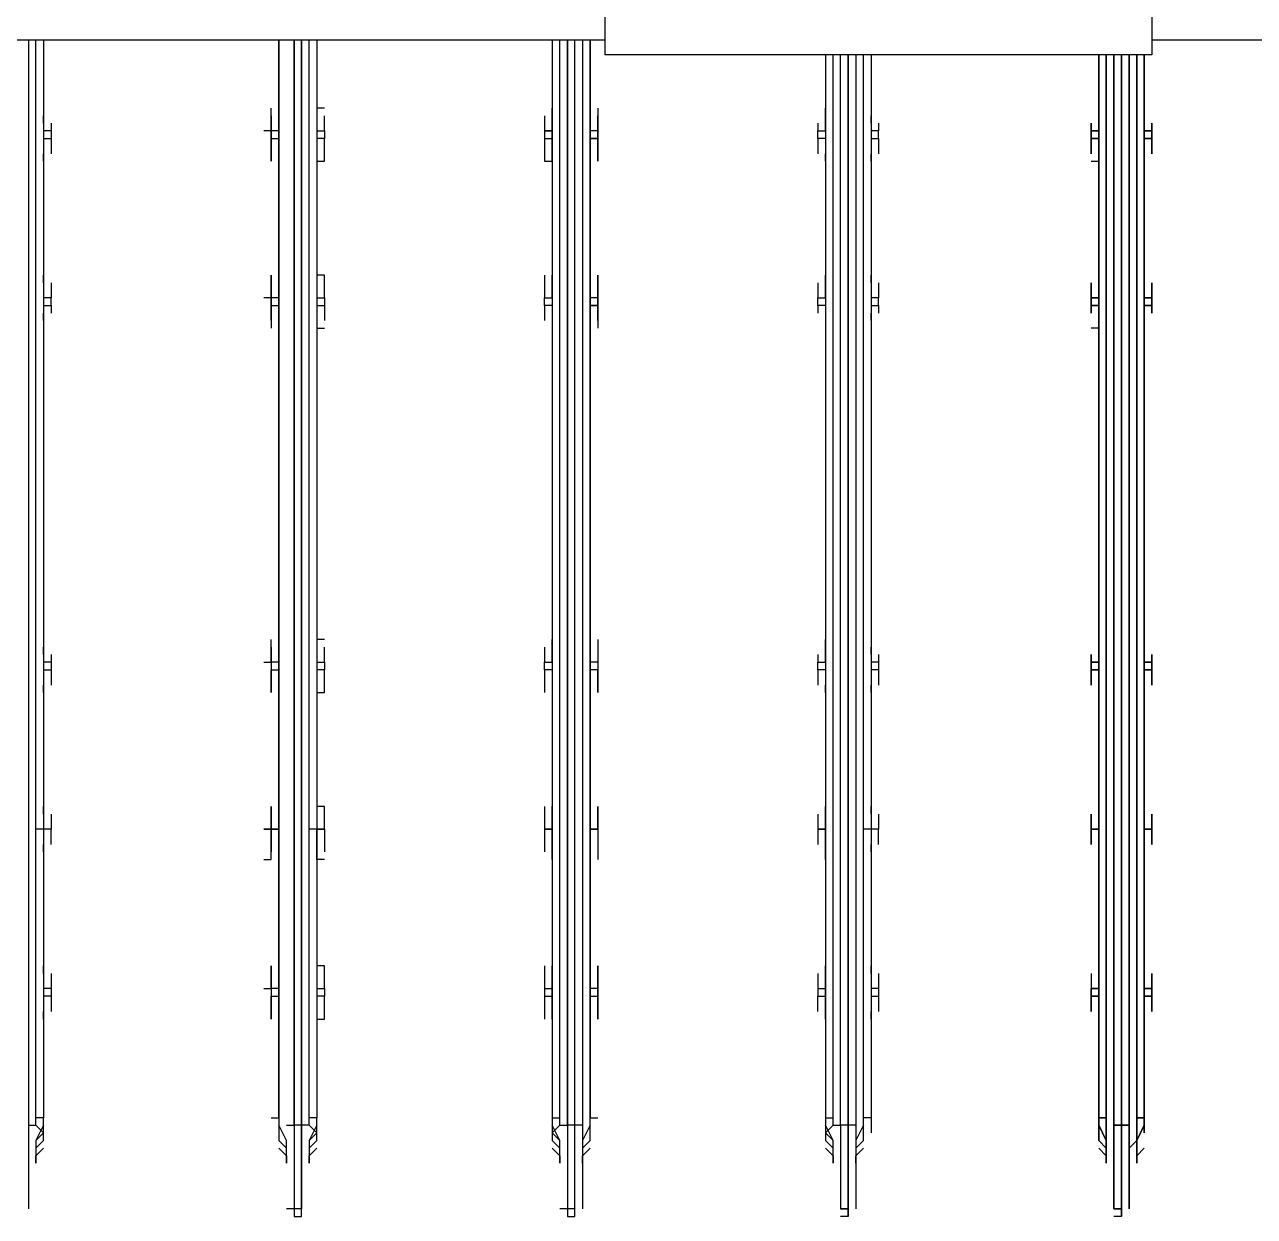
# Model space of a CAD drawing. Header units: metres. Extents: x 530339 to 530792, y 2674872 to 2675147.
# Drawn here: x 530573.6452 to 530573.8693, y 2675005.1431 to 2675005.3602 of the extents above; entities that cross this region are included whole.
import ezdxf

# ---------------------------------------------------------------- set-up
doc = ezdxf.new("R2010")
doc.units = ezdxf.units.M
doc.layers.add('IDT', color=7, linetype='Continuous')

# ---------------------------------------------------------------- blocks, each defined once
blk = doc.blocks.new('IDT')
at = {"layer": 'IDT', "color": 0, "lineweight": 25}
for p, q in [((14.34618, 9.01989), (14.34618, 9.00329)), ((14.34618, 9.00329), (14.34618, 9.01989)), ((14.34618, 9.01989), (14.34618, 9.00329)), ((14.34618, 9.00329), (14.34618, 9.01989)), ((14.34618, 9.01989), (14.34756, 9.01989)), ((14.39597, 9.01989), (14.39597, 9.00329)), ((14.39597, 9.00329), (14.39597, 9.01989)), ((14.39597, 9.01989), (14.39736, 9.01989)), ((14.44715, 9.01989), (14.44577, 9.01989)), ((14.44577, 9.01989), (14.44577, 9.00329)), ((14.44715, 9.00329), (14.44715, 9.01989)), ((14.49694, 9.01989), (14.49556, 9.01989)), ((14.49556, 9.01989), (14.49556, 9.00329)), ((14.49694, 9.00329), (14.49694, 9.01989)), ((14.3448, 9.00329), (14.3448, 9.0185)), ((14.3448, 9.0185), (14.3448, 9.00329)), ((14.34756, 9.0185), (14.34618, 9.0185)), ((14.34618, 9.0185), (14.34756, 9.0185)), ((14.34756, 9.0185), (14.34618, 9.0185)), ((14.34618, 9.0185), (14.34756, 9.0185)), ((14.34756, 9.00329), (14.34756, 9.0185)), ((14.34756, 9.0185), (14.34756, 9.00329)), ((14.39459, 9.00329), (14.39459, 9.0185)), ((14.39736, 9.0185), (14.39597, 9.0185)), ((14.39597, 9.0185), (14.39736, 9.0185)), ((14.39736, 9.00329), (14.39736, 9.0185)), ((14.44438, 9.00329), (14.44438, 9.0185)), ((14.44577, 9.0185), (14.44715, 9.0185)), ((14.44715, 9.00329), (14.44715, 9.0185)), ((14.44715, 9.0185), (14.44853, 9.0185)), ((14.49556, 9.00329), (14.49556, 9.0185)), ((14.49556, 9.0185), (14.49694, 9.0185)), ((14.49694, 9.00329), (14.49694, 9.0185)), ((14.49694, 9.0185), (14.49833, 9.0185)), ((14.54535, 9.00329), (14.54535, 9.0185)), ((14.34341, 9.0102), (14.34341, 9.00605)), ((14.34341, 9.00605), (14.34341, 9.0102)), ((14.34341, 9.0102), (14.34341, 9.00882)), ((14.34341, 9.00882), (14.34341, 9.0102)), ((14.34895, 9.00882), (14.34895, 9.0102)), ((14.34895, 9.0102), (14.34895, 9.00605)), ((14.34895, 9.00605), (14.34895, 9.0102)), ((14.34895, 9.0102), (14.34895, 9.00882)), ((14.39459, 9.00605), (14.39459, 9.0102)), ((14.39459, 9.0102), (14.39459, 9.00882)), ((14.39874, 9.00882), (14.39874, 9.0102)), ((14.39874, 9.0102), (14.39874, 9.00605)), ((14.44438, 9.00605), (14.44438, 9.0102)), ((14.44438, 9.0102), (14.44438, 9.00882)), ((14.44853, 9.00882), (14.44853, 9.0102)), ((14.44853, 9.0102), (14.44853, 9.00605)), ((14.49418, 9.00605), (14.49418, 9.0102)), ((14.49418, 9.0102), (14.49418, 9.00882)), ((14.49833, 9.00882), (14.49833, 9.0102)), ((14.49833, 9.0102), (14.49833, 9.00605)), ((14.54397, 9.00605), (14.54397, 9.0102)), ((14.54397, 9.0102), (14.54397, 9.00882)), ((14.34341, 9.00882), (14.34203, 9.00744)), ((14.34203, 9.00744), (14.34341, 9.00882)), ((14.35033, 9.00744), (14.34895, 9.00882)), ((14.34895, 9.00882), (14.35033, 9.00744)), ((14.39459, 9.00882), (14.39321, 9.00744)), ((14.40012, 9.00744), (14.39874, 9.00882)), ((14.44438, 9.00882), (14.443, 9.00744)), ((14.44992, 9.00744), (14.44853, 9.00882)), ((14.49418, 9.00882), (14.49279, 9.00744)), ((14.49971, 9.00744), (14.49833, 9.00882)), ((14.54397, 9.00882), (14.54259, 9.00744)), ((14.34341, 9.00605), (14.34203, 9.00329)), ((14.34203, 9.00329), (14.34341, 9.00605)), ((14.34341, 9.00605), (14.3448, 9.00744)), ((14.3448, 9.00744), (14.34341, 9.00605)), ((14.34341, 9.00329), (14.34341, 9.00605)), ((14.34341, 9.00605), (14.34341, 9.00329)), ((14.34341, 9.00467), (14.34341, 9.00605)), ((14.34341, 9.00605), (14.34341, 9.00467)), ((14.35033, 9.00605), (14.34895, 9.00744)), ((14.34895, 9.00744), (14.35033, 9.00605)), ((14.34895, 9.00605), (14.35033, 9.00329)), ((14.35033, 9.00329), (14.34895, 9.00605)), ((14.34895, 9.00329), (14.34895, 9.00605)), ((14.34895, 9.00605), (14.34895, 9.00329)), ((14.35033, 9.00467), (14.35033, 9.00605)), ((14.35033, 9.00605), (14.35033, 9.00467)), ((14.39459, 9.00744), (14.39321, 9.00605)), ((14.39321, 9.00605), (14.39321, 9.00329)), ((14.39321, 9.00329), (14.39459, 9.00605)), ((14.39321, 9.00605), (14.39321, 9.00467)), ((14.40012, 9.00605), (14.39874, 9.00744)), ((14.39874, 9.00605), (14.40012, 9.00467)), ((14.39874, 9.00605), (14.40012, 9.00329)), ((14.40012, 9.00467), (14.40012, 9.00605)), ((14.44438, 9.00744), (14.443, 9.00605)), ((14.443, 9.00605), (14.443, 9.00329)), ((14.443, 9.00329), (14.44438, 9.00605)), ((14.443, 9.00605), (14.443, 9.00467)), ((14.44992, 9.00605), (14.44853, 9.00744)), ((14.44853, 9.00605), (14.44992, 9.00467)), ((14.44853, 9.00605), (14.44992, 9.00329)), ((14.44992, 9.00467), (14.44992, 9.00605)), ((14.49418, 9.00744), (14.49279, 9.00605)), ((14.49279, 9.00329), (14.49418, 9.00605)), ((14.49418, 9.00605), (14.49279, 9.00467)), ((14.49279, 9.00605), (14.49279, 9.00467)), ((14.49971, 9.00605), (14.49833, 9.00744)), ((14.49833, 9.00605), (14.49971, 9.00329)), ((14.49971, 9.00329), (14.49971, 9.00605)), ((14.49971, 9.00467), (14.49971, 9.00605)), ((14.54397, 9.00744), (14.54259, 9.00605)), ((14.54259, 9.00467), (14.54397, 9.00605)), ((14.54259, 9.00329), (14.54397, 9.00605)), ((14.54259, 9.00605), (14.54259, 9.00467)), ((14.34203, 9.00191), (14.34203, 9.00467)), ((14.34203, 9.00467), (14.34203, 9.00191)), ((14.34341, 8.80826), (14.34341, 9.00329)), ((14.34341, 9.00329), (14.34341, 8.80826)), ((14.3448, 9.00329), (14.34618, 9.00329)), ((14.34618, 9.00329), (14.3448, 9.00329)), ((14.3448, 9.00329), (14.3448, 8.80826)), ((14.3448, 8.80826), (14.3448, 9.00329)), ((14.34618, 9.00329), (14.34756, 9.00329)), ((14.34756, 9.00329), (14.34618, 9.00329)), ((14.34618, 9.00329), (14.34756, 9.00329)), ((14.34756, 9.00329), (14.34618, 9.00329)), ((14.34618, 8.80826), (14.34618, 9.00329)), ((14.34618, 9.00329), (14.34618, 8.80826)), ((14.34618, 8.80826), (14.34618, 9.00329)), ((14.34618, 9.00329), (14.34618, 8.80826)), ((14.34756, 8.80826), (14.34756, 9.00329)), ((14.34756, 9.00329), (14.34756, 8.80826)), ((14.34895, 8.80826), (14.34895, 9.00329)), ((14.34895, 9.00329), (14.34895, 8.80826)), ((14.35033, 9.00467), (14.35033, 9.00191)), ((14.35033, 9.00191), (14.35033, 9.00467)), ((14.39182, 9.00191), (14.39182, 9.00467)), ((14.39321, 9.00329), (14.39321, 8.80826)), ((14.39459, 8.80826), (14.39459, 9.00329)), ((14.39459, 9.00329), (14.39597, 9.00329)), ((14.39597, 9.00329), (14.39736, 9.00329)), ((14.39597, 8.80826), (14.39597, 9.00329)), ((14.39597, 9.00329), (14.39597, 8.80826)), ((14.39874, 9.00329), (14.39736, 9.00329)), ((14.39736, 9.00329), (14.39736, 8.80826)), ((14.40012, 9.00467), (14.39874, 9.00329)), ((14.39874, 9.00329), (14.39874, 8.80826)), ((14.40012, 9.00191), (14.40012, 9.00467)), ((14.443, 9.00467), (14.443, 9.00191)), ((14.443, 9.00329), (14.443, 8.8055)), ((14.44438, 8.8055), (14.44438, 9.00329)), ((14.44438, 9.00329), (14.44577, 9.00329)), ((14.44577, 9.00329), (14.44715, 9.00329)), ((14.44577, 9.00329), (14.44577, 8.8055)), ((14.44853, 9.00329), (14.44715, 9.00329)), ((14.44715, 9.00329), (14.44715, 8.8055)), ((14.44715, 8.8055), (14.44715, 9.00329)), ((14.44992, 9.00467), (14.44853, 9.00329)), ((14.44853, 9.00329), (14.44853, 8.8055)), ((14.44992, 9.00191), (14.44992, 9.00467)), ((14.49279, 9.00467), (14.49418, 9.00329)), ((14.49279, 9.00467), (14.49279, 9.00191)), ((14.49418, 9.00329), (14.49556, 9.00329)), ((14.49418, 9.00329), (14.49418, 8.8055)), ((14.49556, 9.00329), (14.49556, 8.8055)), ((14.49556, 8.8055), (14.49556, 9.00329)), ((14.49556, 9.00329), (14.49694, 9.00329)), ((14.49833, 9.00329), (14.49694, 9.00329)), ((14.49694, 9.00329), (14.49694, 8.8055)), ((14.49694, 8.8055), (14.49694, 9.00329)), ((14.49971, 9.00191), (14.49971, 9.00467)), ((14.49971, 8.8055), (14.49971, 9.00329)), ((14.54397, 9.00329), (14.54259, 9.00467)), ((14.54259, 9.00467), (14.54259, 9.00191)), ((14.54535, 9.00329), (14.54397, 9.00329)), ((14.54397, 9.00329), (14.54397, 8.8055)), ((14.54535, 8.8055), (14.54535, 9.00329)), ((14.34203, 9.00191), (14.34203, 8.80826)), ((14.34203, 8.80826), (14.34203, 9.00191)), ((14.34203, 9.00191), (14.34341, 9.00191)), ((14.34341, 9.00191), (14.34203, 9.00191)), ((14.35033, 9.00191), (14.34895, 9.00191)), ((14.34895, 9.00191), (14.35033, 9.00191)), ((14.35033, 9.00191), (14.35033, 8.80826)), ((14.35033, 8.80826), (14.35033, 9.00191)), ((14.39182, 8.80826), (14.39182, 9.00191)), ((14.39182, 9.00191), (14.39321, 9.00191)), ((14.40012, 9.00191), (14.39874, 9.00191)), ((14.40012, 8.80826), (14.40012, 9.00191)), ((14.443, 9.00191), (14.44162, 9.00191)), ((14.443, 8.8055), (14.443, 9.00191)), ((14.44992, 9.00191), (14.44853, 9.00191)), ((14.44992, 8.8055), (14.44992, 9.00191)), ((14.49279, 8.8055), (14.49279, 9.00191)), ((14.49279, 9.00191), (14.49418, 9.00191)), ((14.50109, 9.00191), (14.49971, 9.00191)), ((14.49971, 9.00191), (14.49971, 8.8055)), ((14.54259, 8.8055), (14.54259, 9.00191)), ((14.54259, 9.00191), (14.54397, 9.00191)), ((14.34203, 8.97977), (14.34203, 8.98392)), ((14.34203, 8.98392), (14.34203, 8.98254)), ((14.34203, 8.98254), (14.34203, 8.98392)), ((14.34203, 8.98392), (14.34203, 8.97424)), ((14.35033, 8.98392), (14.35033, 8.98254)), ((14.35033, 8.98254), (14.35033, 8.98392)), ((14.35033, 8.98392), (14.35033, 8.97839)), ((14.35033, 8.97839), (14.35033, 8.98392)), ((14.39182, 8.97977), (14.39182, 8.98392)), ((14.39182, 8.98392), (14.39182, 8.98254)), ((14.40012, 8.98254), (14.40012, 8.98392)), ((14.40012, 8.98392), (14.40012, 8.97977)), ((14.44162, 8.97977), (14.44162, 8.98392)), ((14.44162, 8.98392), (14.44162, 8.98254)), ((14.44992, 8.98392), (14.44992, 8.97977)), ((14.4513, 8.98254), (14.4513, 8.98392)), ((14.49279, 8.98392), (14.49141, 8.98392)), ((14.49141, 8.98392), (14.49141, 8.98254)), ((14.49279, 8.97977), (14.49279, 8.98392)), ((14.50109, 8.97977), (14.50109, 8.98392)), ((14.50109, 8.98392), (14.50109, 8.98254)), ((14.54259, 8.97977), (14.54259, 8.98392)), ((14.54259, 8.98392), (14.54259, 8.98254)), ((14.34065, 8.98254), (14.34065, 8.97977)), ((14.34065, 8.97977), (14.34065, 8.98254)), ((14.35171, 8.97977), (14.35171, 8.98254)), ((14.35171, 8.98254), (14.35171, 8.97977)), ((14.39044, 8.97977), (14.39044, 8.98254)), ((14.40151, 8.98254), (14.40151, 8.97977)), ((14.44162, 8.98254), (14.44162, 8.97977)), ((14.4513, 8.97977), (14.4513, 8.98254)), ((14.49141, 8.98254), (14.49141, 8.97977)), ((14.50109, 8.98254), (14.50109, 8.97977)), ((14.5412, 8.97977), (14.5412, 8.98254)), ((14.34065, 8.97839), (14.34065, 8.97977)), ((14.34065, 8.97977), (14.34203, 8.97977)), ((14.34203, 8.97977), (14.34065, 8.97977)), ((14.34065, 8.97977), (14.34065, 8.97839)), ((14.34203, 8.97839), (14.34203, 8.97977)), ((14.35171, 8.97977), (14.35033, 8.97977)), ((14.35033, 8.97977), (14.35171, 8.97977)), ((14.35171, 8.97839), (14.35171, 8.97977)), ((14.35171, 8.97977), (14.35171, 8.97839)), ((14.39182, 8.97977), (14.39044, 8.97977)), ((14.39044, 8.97839), (14.39044, 8.97977)), ((14.39182, 8.97839), (14.39182, 8.97977)), ((14.40012, 8.97977), (14.40012, 8.97839)), ((14.40151, 8.97977), (14.40012, 8.97977)), ((14.40151, 8.97839), (14.40151, 8.97977)), ((14.443, 8.97977), (14.44162, 8.97977)), ((14.44162, 8.97977), (14.44162, 8.97839)), ((14.44162, 8.97839), (14.44162, 8.97977)), ((14.44992, 8.97977), (14.44992, 8.97839)), ((14.4513, 8.97977), (14.44992, 8.97977)), ((14.4513, 8.97839), (14.4513, 8.97977)), ((14.49141, 8.97977), (14.49279, 8.97977)), ((14.49141, 8.97839), (14.49141, 8.97977)), ((14.49279, 8.97839), (14.49279, 8.97977)), ((14.50109, 8.97977), (14.49971, 8.97977)), ((14.50109, 8.97839), (14.50109, 8.97977)), ((14.50109, 8.97839), (14.50109, 8.97977)), ((14.5412, 8.97839), (14.5412, 8.97977)), ((14.5412, 8.97977), (14.54259, 8.97977)), ((14.54259, 8.97839), (14.54259, 8.97977)), ((14.34203, 8.97839), (14.34065, 8.97839)), ((14.34065, 8.97839), (14.34065, 8.97563)), ((14.34065, 8.97563), (14.34065, 8.97839)), ((14.34065, 8.97839), (14.34203, 8.97839)), ((14.34203, 8.97424), (14.34203, 8.97839)), ((14.35171, 8.97839), (14.35033, 8.97839)), ((14.35033, 8.97839), (14.35033, 8.97424)), ((14.35033, 8.97424), (14.35033, 8.97839)), ((14.35033, 8.97839), (14.35171, 8.97839)), ((14.35033, 8.97839), (14.35171, 8.97839)), ((14.35171, 8.97839), (14.35033, 8.97839)), ((14.35171, 8.97563), (14.35171, 8.97839)), ((14.35171, 8.97563), (14.35171, 8.97839)), ((14.39044, 8.97563), (14.39044, 8.97839)), ((14.39044, 8.97839), (14.39182, 8.97839)), ((14.39182, 8.97424), (14.39182, 8.97839)), ((14.40012, 8.97839), (14.40012, 8.97424)), ((14.40151, 8.97839), (14.40012, 8.97839)), ((14.40151, 8.97563), (14.40151, 8.97839)), ((14.44162, 8.97839), (14.44162, 8.97563)), ((14.44162, 8.97424), (14.44162, 8.97839)), ((14.44162, 8.97839), (14.443, 8.97839)), ((14.44992, 8.97839), (14.44992, 8.97424)), ((14.4513, 8.97839), (14.44992, 8.97839)), ((14.4513, 8.97563), (14.4513, 8.97839)), ((14.49279, 8.97839), (14.49141, 8.97839)), ((14.49141, 8.97839), (14.49141, 8.97563)), ((14.49279, 8.97424), (14.49279, 8.97839)), ((14.49971, 8.97839), (14.50109, 8.97839)), ((14.50109, 8.97839), (14.50109, 8.97424)), ((14.50109, 8.97563), (14.50109, 8.97839)), ((14.50248, 8.97839), (14.50109, 8.97839)), ((14.5412, 8.97563), (14.5412, 8.97839)), ((14.5412, 8.97839), (14.54259, 8.97839)), ((14.54259, 8.97424), (14.54259, 8.97839)), ((14.34203, 8.97424), (14.34203, 8.97563)), ((14.34203, 8.97563), (14.34203, 8.97424)), ((14.35033, 8.97424), (14.35033, 8.97563)), ((14.35033, 8.97424), (14.35033, 8.97563)), ((14.39182, 8.97563), (14.39182, 8.97424)), ((14.40012, 8.97424), (14.40012, 8.97563)), ((14.44162, 8.97563), (14.44162, 8.97424)), ((14.4513, 8.97424), (14.4513, 8.97563)), ((14.49141, 8.97563), (14.49141, 8.97424)), ((14.49141, 8.97424), (14.49279, 8.97424)), ((14.50109, 8.97424), (14.50109, 8.97563)), ((14.54259, 8.97563), (14.54259, 8.97424)), ((14.34203, 8.94935), (14.34203, 8.95488)), ((14.34203, 8.95488), (14.34203, 8.9452)), ((14.35033, 8.95488), (14.35033, 8.94935)), ((14.35033, 8.94935), (14.35033, 8.95488)), ((14.39182, 8.94935), (14.39182, 8.95488)), ((14.40012, 8.95488), (14.40012, 8.94935)), ((14.44162, 8.94935), (14.44162, 8.95488)), ((14.44992, 8.95488), (14.44992, 8.94935)), ((14.49141, 8.95488), (14.49279, 8.95488)), ((14.49279, 8.95488), (14.49279, 8.94935)), ((14.50248, 8.95488), (14.50109, 8.95488)), ((14.50109, 8.95488), (14.50109, 8.94935)), ((14.54259, 8.94935), (14.54259, 8.95488)), ((14.34065, 8.95211), (14.34065, 8.94935)), ((14.34065, 8.94935), (14.34065, 8.95211)), ((14.34203, 8.95211), (14.34203, 8.95349)), ((14.34203, 8.95349), (14.34203, 8.95211)), ((14.35033, 8.95349), (14.35033, 8.95211)), ((14.35033, 8.95211), (14.35033, 8.95349)), ((14.35171, 8.94935), (14.35171, 8.95211)), ((14.35171, 8.95211), (14.35171, 8.94935)), ((14.39044, 8.95211), (14.39044, 8.94935)), ((14.39182, 8.95349), (14.39182, 8.95211)), ((14.40012, 8.95211), (14.40012, 8.95349)), ((14.40151, 8.94935), (14.40151, 8.95211)), ((14.44162, 8.95211), (14.44162, 8.95349)), ((14.44162, 8.94935), (14.44162, 8.95211)), ((14.4513, 8.95211), (14.4513, 8.95349)), ((14.4513, 8.94935), (14.4513, 8.95211)), ((14.49141, 8.95211), (14.49141, 8.95349)), ((14.49141, 8.94935), (14.49141, 8.95211)), ((14.50109, 8.95211), (14.50109, 8.95349)), ((14.50109, 8.94935), (14.50109, 8.95211)), ((14.5412, 8.95211), (14.5412, 8.94935)), ((14.54259, 8.95349), (14.54259, 8.95211)), ((14.34065, 8.94935), (14.34203, 8.94935)), ((14.34203, 8.94935), (14.34065, 8.94935)), ((14.34065, 8.94935), (14.34065, 8.94658)), ((14.34065, 8.94658), (14.34065, 8.94935)), ((14.34065, 8.94935), (14.34203, 8.94935)), ((14.34203, 8.94935), (14.34065, 8.94935)), ((14.34203, 8.9452), (14.34203, 8.94935)), ((14.35033, 8.94935), (14.35033, 8.9452)), ((14.35033, 8.9452), (14.35033, 8.94935)), ((14.35033, 8.94935), (14.35171, 8.94935)), ((14.35171, 8.94935), (14.35033, 8.94935)), ((14.35033, 8.94935), (14.35171, 8.94935)), ((14.35171, 8.94935), (14.35033, 8.94935)), ((14.35033, 8.94935), (14.35171, 8.94935)), ((14.35171, 8.94935), (14.35033, 8.94935)), ((14.35171, 8.94935), (14.35171, 8.94658)), ((14.35171, 8.94658), (14.35171, 8.94935)), ((14.39044, 8.94658), (14.39044, 8.94935)), ((14.39044, 8.94935), (14.39182, 8.94935)), ((14.39044, 8.94935), (14.39182, 8.94935)), ((14.39182, 8.9452), (14.39182, 8.94935)), ((14.39182, 8.94935), (14.39321, 8.94935)), ((14.40012, 8.94935), (14.40151, 8.94935)), ((14.40151, 8.94935), (14.40012, 8.94935)), ((14.40012, 8.94935), (14.40012, 8.9452)), ((14.40151, 8.94935), (14.40012, 8.94935)), ((14.40012, 8.94935), (14.40151, 8.94935)), ((14.40151, 8.94658), (14.40151, 8.94935)), ((14.443, 8.94935), (14.44162, 8.94935)), ((14.44162, 8.94935), (14.44162, 8.94658)), ((14.44162, 8.9452), (14.44162, 8.94935)), ((14.44162, 8.94935), (14.443, 8.94935)), ((14.443, 8.94935), (14.44162, 8.94935)), ((14.44992, 8.94935), (14.4513, 8.94935)), ((14.4513, 8.94935), (14.44992, 8.94935)), ((14.44992, 8.94935), (14.44992, 8.9452)), ((14.4513, 8.94935), (14.44992, 8.94935)), ((14.44992, 8.94935), (14.4513, 8.94935)), ((14.4513, 8.94658), (14.4513, 8.94935)), ((14.49279, 8.94935), (14.49141, 8.94935)), ((14.49141, 8.94935), (14.49279, 8.94935)), ((14.49279, 8.94935), (14.49141, 8.94935)), ((14.49141, 8.94935), (14.49141, 8.94658)), ((14.49279, 8.9452), (14.49279, 8.94935)), ((14.49279, 8.94935), (14.49418, 8.94935)), ((14.50109, 8.94935), (14.49971, 8.94935)), ((14.49971, 8.94935), (14.50109, 8.94935)), ((14.50109, 8.94935), (14.50109, 8.9452)), ((14.50109, 8.94658), (14.50109, 8.94935)), ((14.50109, 8.94935), (14.50248, 8.94935)), ((14.50248, 8.94935), (14.50109, 8.94935)), ((14.50109, 8.94935), (14.50248, 8.94935)), ((14.5412, 8.94658), (14.5412, 8.94935)), ((14.5412, 8.94935), (14.54259, 8.94935)), ((14.5412, 8.94935), (14.54259, 8.94935)), ((14.54259, 8.9452), (14.54259, 8.94935)), ((14.54259, 8.94935), (14.54397, 8.94935)), ((14.34203, 8.9452), (14.34203, 8.94658)), ((14.34203, 8.94658), (14.34203, 8.9452)), ((14.35033, 8.9452), (14.35033, 8.94658)), ((14.35033, 8.94658), (14.35033, 8.9452)), ((14.39182, 8.94658), (14.39182, 8.9452)), ((14.40012, 8.9452), (14.40012, 8.94658)), ((14.44162, 8.94658), (14.44162, 8.9452)), ((14.4513, 8.9452), (14.4513, 8.94658)), ((14.49141, 8.94658), (14.49141, 8.9452)), ((14.49141, 8.9452), (14.49279, 8.9452)), ((14.50109, 8.9452), (14.50109, 8.94658)), ((14.54259, 8.94658), (14.54259, 8.9452)), ((14.34065, 8.92307), (14.34065, 8.9203)), ((14.34065, 8.9203), (14.34065, 8.92307)), ((14.34203, 8.92307), (14.34203, 8.92445)), ((14.34203, 8.92445), (14.34203, 8.92307)), ((14.34203, 8.9203), (14.34203, 8.92445)), ((14.34203, 8.92445), (14.34203, 8.9203)), ((14.35033, 8.92445), (14.35033, 8.92307)), ((14.35033, 8.92307), (14.35033, 8.92445)), ((14.35033, 8.92445), (14.35033, 8.9203)), ((14.35033, 8.9203), (14.35033, 8.92445)), ((14.35171, 8.92307), (14.35171, 8.9203)), ((14.35171, 8.9203), (14.35171, 8.92307)), ((14.39044, 8.9203), (14.39044, 8.92307)), ((14.39182, 8.91892), (14.39182, 8.92445)), ((14.39182, 8.92445), (14.39182, 8.92307)), ((14.40012, 8.9203), (14.40012, 8.92445)), ((14.40012, 8.92445), (14.40012, 8.92307)), ((14.40151, 8.9203), (14.40151, 8.92307)), ((14.44162, 8.9203), (14.44162, 8.92445)), ((14.44162, 8.92445), (14.44162, 8.92307)), ((14.44162, 8.92307), (14.44162, 8.9203)), ((14.44992, 8.9203), (14.44992, 8.92445)), ((14.4513, 8.92307), (14.4513, 8.92445)), ((14.4513, 8.9203), (14.4513, 8.92307)), ((14.49279, 8.92445), (14.49141, 8.92445)), ((14.49141, 8.92445), (14.49141, 8.92307)), ((14.49141, 8.92307), (14.49141, 8.9203)), ((14.49279, 8.9203), (14.49279, 8.92445)), ((14.50109, 8.9203), (14.50109, 8.92445)), ((14.50109, 8.92445), (14.50109, 8.92307)), ((14.50109, 8.92307), (14.50109, 8.9203)), ((14.5412, 8.9203), (14.5412, 8.92307)), ((14.54259, 8.91892), (14.54259, 8.92445)), ((14.54259, 8.92445), (14.54259, 8.92307)), ((14.34203, 8.9203), (14.34065, 8.9203)), ((14.34065, 8.9203), (14.34065, 8.91892)), ((14.34065, 8.91892), (14.34065, 8.9203)), ((14.34065, 8.9203), (14.34203, 8.9203)), ((14.34203, 8.91892), (14.34203, 8.9203)), ((14.34203, 8.9203), (14.34203, 8.91892)), ((14.35033, 8.9203), (14.35033, 8.91892)), ((14.35033, 8.91892), (14.35033, 8.9203)), ((14.35171, 8.9203), (14.35033, 8.9203)), ((14.35033, 8.9203), (14.35171, 8.9203)), ((14.35171, 8.91892), (14.35171, 8.9203)), ((14.35171, 8.9203), (14.35171, 8.91892)), ((14.39044, 8.91892), (14.39044, 8.9203)), ((14.39044, 8.9203), (14.39182, 8.9203)), ((14.40012, 8.9203), (14.40151, 8.9203)), ((14.40012, 8.91892), (14.40012, 8.9203)), ((14.40151, 8.9203), (14.40151, 8.91892)), ((14.44162, 8.91892), (14.44162, 8.9203)), ((14.44162, 8.9203), (14.443, 8.9203)), ((14.44162, 8.91753), (14.44162, 8.9203)), ((14.44992, 8.91892), (14.44992, 8.9203)), ((14.44992, 8.9203), (14.4513, 8.9203)), ((14.4513, 8.9203), (14.4513, 8.91892)), ((14.49141, 8.91892), (14.49141, 8.9203)), ((14.49141, 8.9203), (14.49279, 8.9203)), ((14.49279, 8.91477), (14.49279, 8.9203)), ((14.50109, 8.9203), (14.49971, 8.9203)), ((14.50109, 8.91892), (14.50109, 8.9203)), ((14.50109, 8.91892), (14.50109, 8.9203)), ((14.54259, 8.9203), (14.5412, 8.9203)), ((14.5412, 8.91892), (14.5412, 8.9203)), ((14.34203, 8.91892), (14.34065, 8.91892)), ((14.34065, 8.91892), (14.34065, 8.91753)), ((14.34065, 8.91753), (14.34065, 8.91892)), ((14.34065, 8.91892), (14.34203, 8.91892)), ((14.34203, 8.91892), (14.34203, 8.91477)), ((14.34203, 8.91477), (14.34203, 8.91892)), ((14.35033, 8.91892), (14.35033, 8.91477)), ((14.35033, 8.91477), (14.35033, 8.91892)), ((14.35171, 8.91892), (14.35033, 8.91892)), ((14.35033, 8.91892), (14.35171, 8.91892)), ((14.35033, 8.91892), (14.35171, 8.91892)), ((14.35171, 8.91892), (14.35171, 8.91753)), ((14.35171, 8.91753), (14.35171, 8.91892)), ((14.39044, 8.91753), (14.39044, 8.91892)), ((14.39044, 8.91892), (14.39182, 8.91892)), ((14.39182, 8.91477), (14.39182, 8.91892)), ((14.40151, 8.91892), (14.40012, 8.91892)), ((14.40012, 8.91892), (14.40012, 8.91477)), ((14.40151, 8.91892), (14.40012, 8.91892)), ((14.40151, 8.91753), (14.40151, 8.91892)), ((14.44162, 8.91477), (14.44162, 8.91892)), ((14.44162, 8.91892), (14.443, 8.91892)), ((14.4513, 8.91892), (14.44992, 8.91892)), ((14.44992, 8.91892), (14.44992, 8.91477)), ((14.4513, 8.91892), (14.44992, 8.91892)), ((14.4513, 8.91753), (14.4513, 8.91892)), ((14.49279, 8.91892), (14.49141, 8.91892)), ((14.49141, 8.91892), (14.49141, 8.91753)), ((14.49971, 8.91892), (14.50109, 8.91892)), ((14.50109, 8.91892), (14.50109, 8.91477)), ((14.50109, 8.91753), (14.50109, 8.91892)), ((14.50248, 8.91892), (14.50109, 8.91892)), ((14.5412, 8.91753), (14.5412, 8.91892)), ((14.5412, 8.91892), (14.54259, 8.91892)), ((14.54259, 8.91477), (14.54259, 8.91892)), ((14.34203, 8.91615), (14.34203, 8.91753)), ((14.34203, 8.91753), (14.34203, 8.91615)), ((14.35033, 8.91753), (14.35033, 8.91615)), ((14.35033, 8.91615), (14.35033, 8.91753)), ((14.39182, 8.91753), (14.39182, 8.91615)), ((14.40012, 8.91615), (14.40012, 8.91753)), ((14.44162, 8.91615), (14.44162, 8.91753)), ((14.4513, 8.91615), (14.4513, 8.91753)), ((14.49141, 8.91753), (14.49141, 8.91615)), ((14.50109, 8.91615), (14.50109, 8.91753)), ((14.54259, 8.91753), (14.54259, 8.91615)), ((14.49141, 8.91477), (14.49279, 8.91477)), ((14.34203, 8.85806), (14.34203, 8.85391)), ((14.34203, 8.85391), (14.34203, 8.85806)), ((14.35033, 8.85391), (14.35033, 8.85806)), ((14.35033, 8.85806), (14.35033, 8.85391)), ((14.35033, 8.85806), (14.35171, 8.85806)), ((14.39182, 8.85391), (14.39182, 8.85806)), ((14.40012, 8.85253), (14.40012, 8.85806)), ((14.44162, 8.85391), (14.44162, 8.85806)), ((14.44992, 8.85253), (14.44992, 8.85806)), ((14.49279, 8.85806), (14.49141, 8.85806)), ((14.49279, 8.85253), (14.49279, 8.85806)), ((14.50109, 8.85391), (14.50109, 8.85806)), ((14.54259, 8.85391), (14.54259, 8.85806)), ((14.34065, 8.85529), (14.34065, 8.85391)), ((14.34065, 8.85391), (14.34065, 8.85529)), ((14.34203, 8.85529), (14.34203, 8.85667)), ((14.34203, 8.85667), (14.34203, 8.85529)), ((14.35033, 8.85667), (14.35033, 8.85529)), ((14.35033, 8.85529), (14.35033, 8.85667)), ((14.35171, 8.85391), (14.35171, 8.85529)), ((14.35171, 8.85529), (14.35171, 8.85391)), ((14.39044, 8.85391), (14.39044, 8.85529)), ((14.39182, 8.85667), (14.39182, 8.85529)), ((14.40012, 8.85529), (14.40012, 8.85667)), ((14.40151, 8.85391), (14.40151, 8.85529)), ((14.44162, 8.85667), (14.44162, 8.85529)), ((14.44162, 8.85529), (14.44162, 8.85391)), ((14.4513, 8.85529), (14.4513, 8.85667)), ((14.4513, 8.85391), (14.4513, 8.85529)), ((14.49141, 8.85529), (14.49141, 8.85667)), ((14.49141, 8.85391), (14.49141, 8.85529)), ((14.50109, 8.85667), (14.50109, 8.85529)), ((14.50109, 8.85529), (14.50109, 8.85391)), ((14.5412, 8.85391), (14.5412, 8.85529)), ((14.54259, 8.85667), (14.54259, 8.85529)), ((14.34203, 8.85391), (14.34065, 8.85391)), ((14.34065, 8.85391), (14.34065, 8.85253)), ((14.34065, 8.85253), (14.34065, 8.85391)), ((14.34065, 8.85391), (14.34203, 8.85391)), ((14.34203, 8.85253), (14.34203, 8.85391)), ((14.34203, 8.85391), (14.34203, 8.85253)), ((14.35033, 8.85253), (14.35033, 8.85391)), ((14.35033, 8.85391), (14.35171, 8.85391)), ((14.35171, 8.85391), (14.35033, 8.85391)), ((14.35033, 8.85391), (14.35033, 8.85253)), ((14.35171, 8.85253), (14.35171, 8.85391)), ((14.35171, 8.85391), (14.35171, 8.85253)), ((14.39182, 8.85391), (14.39044, 8.85391)), ((14.39044, 8.85391), (14.39044, 8.85253)), ((14.39182, 8.85253), (14.39182, 8.85391)), ((14.40012, 8.85391), (14.40151, 8.85391)), ((14.40151, 8.85391), (14.40151, 8.85253)), ((14.44162, 8.85253), (14.44162, 8.85391)), ((14.44162, 8.85391), (14.443, 8.85391)), ((14.443, 8.85391), (14.44162, 8.85391)), ((14.44162, 8.85391), (14.44162, 8.85253)), ((14.44992, 8.85391), (14.4513, 8.85391)), ((14.4513, 8.85391), (14.4513, 8.85253)), ((14.49279, 8.85391), (14.49141, 8.85391)), ((14.49141, 8.85253), (14.49141, 8.85391)), ((14.50109, 8.85391), (14.49971, 8.85391)), ((14.50109, 8.85253), (14.50109, 8.85391)), ((14.50109, 8.85391), (14.50109, 8.85253)), ((14.54259, 8.85391), (14.5412, 8.85391)), ((14.5412, 8.85391), (14.5412, 8.85253)), ((14.54259, 8.84838), (14.54259, 8.85391)), ((14.34203, 8.85253), (14.34065, 8.85253)), ((14.34065, 8.85253), (14.34065, 8.84976)), ((14.34065, 8.84976), (14.34065, 8.85253)), ((14.34065, 8.85253), (14.34203, 8.85253)), ((14.34203, 8.84838), (14.34203, 8.85253)), ((14.34203, 8.85253), (14.34203, 8.84838)), ((14.35171, 8.85253), (14.35033, 8.85253)), ((14.35033, 8.85253), (14.35171, 8.85253)), ((14.35171, 8.85253), (14.35033, 8.85253)), ((14.35033, 8.85253), (14.35033, 8.84838)), ((14.35033, 8.84838), (14.35033, 8.85253)), ((14.35033, 8.85253), (14.35171, 8.85253)), ((14.35171, 8.85253), (14.35171, 8.84976)), ((14.35171, 8.84976), (14.35171, 8.85253)), ((14.39044, 8.84976), (14.39044, 8.85253)), ((14.39044, 8.85253), (14.39182, 8.85253)), ((14.39182, 8.84838), (14.39182, 8.85253)), ((14.40151, 8.85253), (14.40012, 8.85253)), ((14.40012, 8.85253), (14.40012, 8.84838)), ((14.40151, 8.85253), (14.40012, 8.85253)), ((14.40151, 8.84976), (14.40151, 8.85253)), ((14.44162, 8.85253), (14.44162, 8.84976)), ((14.44162, 8.84838), (14.44162, 8.85253)), ((14.44162, 8.85253), (14.443, 8.85253)), ((14.4513, 8.85253), (14.44992, 8.85253)), ((14.44992, 8.85253), (14.44992, 8.84838)), ((14.4513, 8.85253), (14.44992, 8.85253)), ((14.4513, 8.84976), (14.4513, 8.85253)), ((14.49279, 8.85253), (14.49141, 8.85253)), ((14.49141, 8.85253), (14.49141, 8.84976)), ((14.49279, 8.84838), (14.49279, 8.85253)), ((14.49971, 8.85253), (14.50109, 8.85253)), ((14.50109, 8.85253), (14.50109, 8.84838)), ((14.50109, 8.84976), (14.50109, 8.85253)), ((14.50109, 8.85253), (14.50248, 8.85253)), ((14.5412, 8.84976), (14.5412, 8.85253)), ((14.5412, 8.85253), (14.54259, 8.85253)), ((14.34203, 8.84838), (14.34203, 8.84976)), ((14.34203, 8.84976), (14.34203, 8.84838)), ((14.35033, 8.84976), (14.35033, 8.84838)), ((14.35033, 8.84838), (14.35033, 8.84976)), ((14.39182, 8.84976), (14.39182, 8.84838)), ((14.40012, 8.84838), (14.40012, 8.84976)), ((14.44162, 8.84976), (14.44162, 8.84838)), ((14.4513, 8.84838), (14.4513, 8.84976)), ((14.49141, 8.84976), (14.49141, 8.84838)), ((14.50109, 8.84838), (14.50109, 8.84976)), ((14.54259, 8.84976), (14.54259, 8.84838)), ((14.49141, 8.84838), (14.49279, 8.84838)), ((14.34065, 8.82625), (14.34065, 8.82348)), ((14.34065, 8.82348), (14.34065, 8.82625)), ((14.34203, 8.82625), (14.34203, 8.82763)), ((14.34203, 8.82763), (14.34203, 8.82625)), ((14.34203, 8.82763), (14.34203, 8.82348)), ((14.34203, 8.81795), (14.34203, 8.82763)), ((14.35171, 8.82763), (14.35033, 8.82763)), ((14.35033, 8.82763), (14.35033, 8.82348)), ((14.35033, 8.8221), (14.35033, 8.82763)), ((14.35033, 8.82763), (14.35033, 8.82625)), ((14.35033, 8.82625), (14.35033, 8.82763)), ((14.35171, 8.82348), (14.35171, 8.82625)), ((14.35171, 8.82625), (14.35171, 8.82348)), ((14.39044, 8.82348), (14.39044, 8.82625)), ((14.39182, 8.82348), (14.39182, 8.82763)), ((14.39182, 8.82763), (14.39182, 8.82625)), ((14.40012, 8.8221), (14.40012, 8.82763)), ((14.40012, 8.82763), (14.40012, 8.82625)), ((14.40151, 8.82348), (14.40151, 8.82625)), ((14.44162, 8.82348), (14.44162, 8.82763)), ((14.44162, 8.82763), (14.44162, 8.82625)), ((14.44162, 8.82625), (14.44162, 8.82348)), ((14.4513, 8.82763), (14.44992, 8.82763)), ((14.44992, 8.82763), (14.44992, 8.82348)), ((14.4513, 8.82625), (14.4513, 8.82763)), ((14.4513, 8.82348), (14.4513, 8.82625)), ((14.49279, 8.82763), (14.49141, 8.82763)), ((14.49141, 8.82763), (14.49141, 8.82625)), ((14.49141, 8.82625), (14.49141, 8.82348)), ((14.49279, 8.82348), (14.49279, 8.82763)), ((14.50109, 8.82348), (14.50109, 8.82763)), ((14.50109, 8.82763), (14.50109, 8.82625)), ((14.50109, 8.82625), (14.50109, 8.8221)), ((14.5412, 8.82348), (14.5412, 8.82625)), ((14.54259, 8.82348), (14.54259, 8.82763)), ((14.54259, 8.82763), (14.54259, 8.82625)), ((14.34203, 8.82348), (14.34065, 8.82348)), ((14.34065, 8.82348), (14.34065, 8.8221)), ((14.34065, 8.8221), (14.34065, 8.82348)), ((14.34065, 8.82348), (14.34203, 8.82348)), ((14.34203, 8.8221), (14.34065, 8.8221)), ((14.34065, 8.8221), (14.34065, 8.82071)), ((14.34065, 8.82071), (14.34065, 8.8221)), ((14.34065, 8.8221), (14.34203, 8.8221)), ((14.34203, 8.82348), (14.34203, 8.8221)), ((14.34203, 8.8221), (14.34203, 8.81795)), ((14.35033, 8.82348), (14.35171, 8.82348)), ((14.35171, 8.82348), (14.35033, 8.82348)), ((14.35033, 8.82348), (14.35033, 8.8221)), ((14.35171, 8.8221), (14.35033, 8.8221)), ((14.35033, 8.8221), (14.35033, 8.81795)), ((14.35033, 8.81795), (14.35033, 8.8221)), ((14.35033, 8.8221), (14.35171, 8.8221)), ((14.35171, 8.8221), (14.35033, 8.8221)), ((14.35033, 8.8221), (14.35171, 8.8221)), ((14.35171, 8.82348), (14.35171, 8.8221)), ((14.35171, 8.8221), (14.35171, 8.82348)), ((14.35171, 8.8221), (14.35171, 8.82071)), ((14.35171, 8.82071), (14.35171, 8.8221)), ((14.39182, 8.82348), (14.39044, 8.82348)), ((14.39044, 8.82348), (14.39044, 8.8221)), ((14.39044, 8.82071), (14.39044, 8.8221)), ((14.39044, 8.8221), (14.39182, 8.8221)), ((14.39182, 8.8221), (14.39182, 8.82348)), ((14.39182, 8.81795), (14.39182, 8.8221)), ((14.40012, 8.82348), (14.40151, 8.82348)), ((14.40151, 8.8221), (14.40012, 8.8221)), ((14.40012, 8.8221), (14.40012, 8.81795)), ((14.40151, 8.8221), (14.40012, 8.8221)), ((14.40151, 8.82348), (14.40151, 8.8221)), ((14.40151, 8.82071), (14.40151, 8.8221)), ((14.443, 8.82348), (14.44162, 8.82348)), ((14.44162, 8.82348), (14.443, 8.82348)), ((14.44162, 8.8221), (14.44162, 8.82348)), ((14.44162, 8.82348), (14.44162, 8.8221)), ((14.44162, 8.81795), (14.44162, 8.8221)), ((14.44162, 8.8221), (14.443, 8.8221)), ((14.44162, 8.8221), (14.44162, 8.82071)), ((14.44992, 8.82348), (14.44992, 8.8221)), ((14.4513, 8.82348), (14.44992, 8.82348)), ((14.4513, 8.8221), (14.44992, 8.8221)), ((14.44992, 8.8221), (14.44992, 8.81795)), ((14.44992, 8.8221), (14.4513, 8.8221)), ((14.4513, 8.8221), (14.4513, 8.82348)), ((14.4513, 8.82071), (14.4513, 8.8221)), ((14.49141, 8.82348), (14.49279, 8.82348)), ((14.49141, 8.8221), (14.49141, 8.82348)), ((14.49279, 8.8221), (14.49141, 8.8221)), ((14.49141, 8.8221), (14.49141, 8.82071)), ((14.49279, 8.8221), (14.49279, 8.82348)), ((14.49279, 8.81795), (14.49279, 8.8221)), ((14.50109, 8.82348), (14.49971, 8.82348)), ((14.49971, 8.8221), (14.50109, 8.8221)), ((14.50109, 8.8221), (14.50109, 8.82348)), ((14.50109, 8.8221), (14.50109, 8.81795)), ((14.50109, 8.82071), (14.50109, 8.8221)), ((14.50109, 8.8221), (14.50248, 8.8221)), ((14.54259, 8.82348), (14.5412, 8.82348)), ((14.5412, 8.8221), (14.5412, 8.82348)), ((14.5412, 8.82071), (14.5412, 8.8221)), ((14.5412, 8.8221), (14.54259, 8.8221)), ((14.54259, 8.8221), (14.54259, 8.82348)), ((14.54259, 8.81795), (14.54259, 8.8221)), ((14.34203, 8.81933), (14.34203, 8.82071)), ((14.34203, 8.82071), (14.34203, 8.81933)), ((14.35033, 8.82071), (14.35033, 8.81933)), ((14.35033, 8.81933), (14.35033, 8.82071)), ((14.39182, 8.82071), (14.39182, 8.81933)), ((14.40012, 8.81933), (14.40012, 8.82071)), ((14.44162, 8.82071), (14.44162, 8.81933)), ((14.4513, 8.81933), (14.4513, 8.82071)), ((14.49141, 8.82071), (14.49141, 8.81933)), ((14.50109, 8.81933), (14.50109, 8.82071)), ((14.54259, 8.82071), (14.54259, 8.81933)), ((14.49141, 8.81795), (14.49279, 8.81795)), ((14.34065, 8.71144), (14.34065, 8.80826)), ((14.34065, 8.80826), (14.44023, 8.80826)), ((14.44023, 8.80826), (14.44023, 8.71144)), ((14.34065, 8.8055), (13.87591, 8.8055)), ((15.02116, 8.8055), (14.44023, 8.8055))]:
    blk.add_line(p, q, dxfattribs=at)

msp = doc.modelspace()

# ---------------------------------------------------------------- block references
at = {"layer": 'IDT', "color": 8, "rotation": 180}
msp.add_blockref('IDT', (530588.19128, 2675014.16297), dxfattribs=at)

doc.saveas('drawing.dxf')
